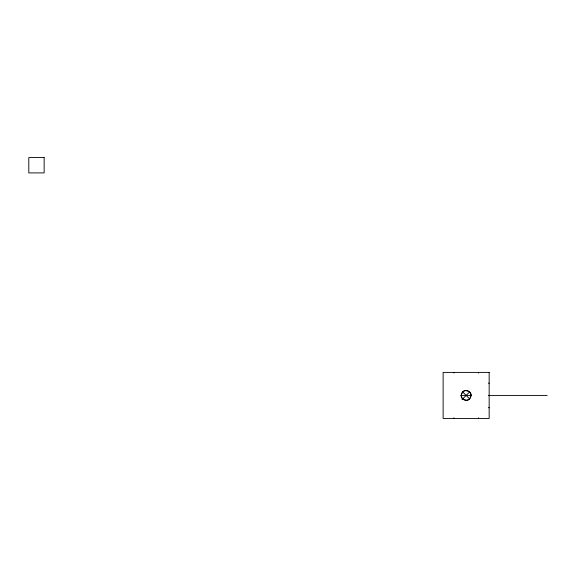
<?xml version="1.0" encoding="UTF-8"?>
<svg xmlns="http://www.w3.org/2000/svg" width="576" height="576" viewBox="0 0 576 576"><rect width="100%" height="100%" fill="white"/><g stroke="black" fill="none" stroke-linecap="round" stroke-linejoin="round"><path stroke-width="0.86" d="M462.067 399.485L469.67 391.882M488.484 383.148L489.161 383.148M460.721 395.417L471.485 395.417M488.412 395.417L547.2 395.417M488.484 407.693L489.161 407.693M462.326 391.601L469.505 398.779A4.788 4.414 89.9 0 0 470.858 395.417M471.002 395.143L471.01 395.417A4.874 4.874 0 0 1 463.702 399.636A4.874 4.874 0 0 1 463.702 391.198A4.874 4.874 0 0 1 471.01 395.417M478.418 372.398L478.418 373.068M478.418 417.766L478.418 418.435M453.874 372.398L453.874 373.068M453.874 417.766L453.874 418.435M462.65 391.932A4.81 4.702 27.9 0 1 465.854 390.42M461.434 395.15A4.81 4.442 -89.9 0 1 462.766 392.054M469.634 398.902A4.788 4.673 25.6 0 1 466.142 400.421M466.135 390.701A4.788 4.414 -0.1 0 1 469.505 392.04M469.627 391.925A4.81 4.702 -61.8 0 1 471.139 395.129M465.876 400.126A4.81 4.442 0.1 0 1 462.773 398.786M462.65 398.909A4.788 4.673 -64.4 0 1 461.138 395.417M44.143 157.565L28.8 157.565L28.8 172.908L44.143 172.908L44.143 157.565M489.161 372.398L443.124 372.398L443.124 418.435L489.161 418.435L489.161 372.398"/></g></svg>
